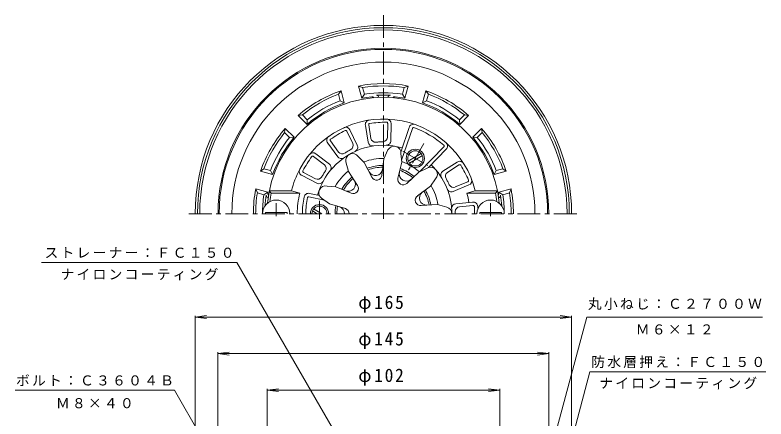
# Model space of a CAD drawing. Units: millimetres, scale not verified. Extents: x -192 to 148, y -231 to 261.
# Drawn here: x -192.4 to 136.8, y 83.9 to 260.8 of the extents above; entities that cross this region are included whole.
import ezdxf

# ---------------------------------------------------------------- set-up
doc = ezdxf.new("R2010")
doc.units = ezdxf.units.MM
doc.header["$LTSCALE"] = 2
doc.linetypes.add('CHAIN1', pattern=[8, 5, -1, 1, -1])
for name, color, linetype, lineweight in [('0-0', 3, 'Continuous', 9), ('0-1', 2, 'Continuous', 9), ('0-2', 6, 'Continuous', 5), ('0-4', 7, 'Continuous', 9), ('0-5', 7, 'Continuous', 9)]:
    doc.layers.add(name, color=color, linetype=linetype, lineweight=lineweight)
doc.styles.add('ＭＳ ゴシック', font='')
doc.styles.get('ＭＳ ゴシック').set_extended_font_data('MS Gothic')

msp = doc.modelspace()

# ---------------------------------------------------------------- linework, layer by layer
at = {"layer": '0-0', "linetype": 'CHAIN1'}
for p, q in [((-30.886, 260.831), (-30.886, 171.473)), ((-116.135, 173.778), (55.302, 173.778))]:
    msp.add_line(p, q, dxfattribs=at)
at = {"layer": '0-0'}
for radius in [82.5, 81.5, 80.5]:
    msp.add_arc((-30.886, 173.778), radius, 0, 180, dxfattribs=at)
at = {"layer": '0-1'}
for p, q in [((-50.623, 226.184), (-49.467, 227.664)), ((-48.039, 222.337), (-49.467, 227.664)), ((-40.312, 224.408), (-41.739, 229.735)), ((-39.998, 229.032), (-41.739, 229.735)), ((-39.217, 226.119), (-39.998, 229.032)), ((-22.556, 226.119), (-21.775, 229.032)), ((-21.775, 229.032), (-20.034, 229.735)), ((-21.461, 224.408), (-20.034, 229.735)), ((-13.734, 222.337), (-12.306, 227.664)), ((-11.15, 226.184), (-12.306, 227.664)), ((-49.842, 223.272), (-50.623, 226.184)), ((-39.217, 226.119), (-40.312, 224.408)), ((-21.461, 224.408), (-22.556, 226.119)), ((-11.93, 223.272), (-11.15, 226.184)), ((-48.039, 222.337), (-49.842, 223.272)), ((-11.93, 223.272), (-13.734, 222.337)), ((-66.404, 217.073), (-68.264, 216.812)), ((-64.364, 212.912), (-68.264, 216.812)), ((-64.272, 214.941), (-66.404, 217.073)), ((-64.272, 214.941), (-64.364, 212.912)), ((2.499, 214.941), (4.631, 217.073)), ((2.591, 212.912), (2.499, 214.941)), ((2.591, 212.912), (6.491, 216.812)), ((4.631, 217.073), (6.491, 216.812)), ((-74.182, 209.295), (-73.921, 211.155)), ((-70.021, 207.255), (-73.921, 211.155)), ((8.248, 207.255), (12.148, 211.155)), ((12.409, 209.295), (12.148, 211.155)), ((-72.05, 207.163), (-74.182, 209.295)), ((10.277, 207.163), (12.409, 209.295)), ((-70.021, 207.255), (-72.05, 207.163)), ((10.277, 207.163), (8.248, 207.255)), ((-83.293, 193.514), (-84.773, 192.358)), ((-79.446, 190.93), (-84.773, 192.358)), ((-80.381, 192.734), (-83.293, 193.514)), ((-80.381, 192.734), (-79.446, 190.93)), ((17.673, 190.93), (18.608, 192.734)), ((17.673, 190.93), (23, 192.358)), ((18.608, 192.734), (21.52, 193.514)), ((21.52, 193.514), (23, 192.358)), ((-81.517, 183.203), (-86.844, 184.63)), ((-86.14, 182.889), (-86.844, 184.63)), ((19.744, 183.203), (25.071, 184.63)), ((24.367, 182.889), (25.071, 184.63)), ((-83.228, 182.109), (-86.14, 182.889)), ((-83.228, 182.109), (-81.517, 183.203)), ((21.455, 182.109), (19.744, 183.203)), ((21.455, 182.109), (24.367, 182.889))]:
    msp.add_line(p, q, dxfattribs=at)
at = {"layer": '0-1', "color": 4, "linetype": 'CHAIN1'}
for p, q in [((-13.112, 204.564), (-19.814, 192.956)), ((-22.399, 201.209), (-11.423, 194.872)), ((-58.886, 171.541), (-58.886, 179.451))]:
    msp.add_line(p, q, dxfattribs=at)
at = {"layer": '0-1', "color": 4}
for p, q in [((-19.982, 196.817), (-14.291, 200.102)), ((-19.482, 195.95), (-13.791, 199.236)), ((-59.886, 173.778), (-61.982, 174.988)), ((-57.886, 173.778), (-61.482, 175.853))]:
    msp.add_line(p, q, dxfattribs=at)
for radius in [4, 3.324]:
    msp.add_circle((-16.887, 198.026), radius, dxfattribs=at)
at = {"layer": '0-1'}
for centre, radius, start, end in [((-30.886, 173.778), 72.5, 0, 180), ((-30.886, 173.778), 72, 0, 180), ((-30.886, 173.778), 66.441, 0, 180), ((-30.886, 173.778), 57, 79.02406, 100.97594), ((-30.886, 173.778), 57, 109.02406, 130.97594), ((-30.886, 173.778), 56, 80.63637, 99.36365), ((-30.886, 173.778), 57, 49.02406, 70.97594), ((-30.886, 173.778), 56, 110.63637, 129.36365), ((-30.886, 173.778), 51.5, 95.68213, 100.54533), ((-30.886, 173.778), 53, 80.95651, 99.04347), ((-35.886, 224.03), 1, 35.18959, 95.68202), ((-30.886, 173.778), 51.969, 86.62567, 93.37433), ((-33.886, 224.659), 1, 0, 93.37471), ((-27.886, 224.659), 1, 86.62529, 175.42302), ((-25.886, 224.03), 1, 84.31798, 144.81041), ((-30.886, 173.778), 51.5, 79.45464, 84.31787), ((-30.886, 173.778), 56, 50.63637, 69.36365), ((-30.886, 173.778), 51.5, 109.45464, 130.54533), ((-30.886, 173.778), 53, 110.95651, 129.04347), ((-30.886, 173.778), 51.5, 49.45464, 70.54533), ((-30.886, 173.778), 53, 50.95651, 69.04347), ((-30.886, 173.778), 57, 139.02406, 160.97594), ((-30.886, 173.778), 57, 19.02406, 40.97594), ((-30.886, 173.778), 56, 140.63637, 159.36365), ((-30.886, 173.778), 56, 20.63637, 39.36365), ((-30.886, 173.778), 53, 140.95651, 159.04347), ((-30.886, 173.778), 51.5, 139.45464, 160.54533), ((-30.886, 173.778), 51.5, 19.45464, 40.54533), ((-30.886, 173.778), 53, 20.95651, 39.04347), ((-30.886, 173.778), 57, 169.02405, 179.99998), ((-30.886, 173.778), 57, 0, 10.97594), ((-30.886, 173.778), 56, 170.63634, 179.99998), ((-30.886, 173.778), 53, 170.95651, 179.99998), ((-30.886, 173.778), 51.969, 170.96971, 176.10098), ((-81.224, 181.778), 1, 170.97121, 259.76991), ((-80.578, 182.778), 1, 169.7332, 230.2282), ((-30.886, 173.778), 51.5, 169.45467, 169.73407), ((18.805, 182.778), 1, 309.7718, 10.2668), ((19.451, 181.778), 1, 280.23219, 9.02879), ((-30.886, 173.778), 51.5, 10.26593, 10.54533), ((-30.886, 173.778), 51.969, 3.89894, 9.03029), ((-30.886, 173.778), 53, 0, 9.04347), ((-30.886, 173.778), 56, 0, 9.36365)]:
    msp.add_arc(centre, radius, start, end, dxfattribs=at)
at = {"layer": '0-1', "color": 4}
for radius in [4, 3.324]:
    msp.add_arc((-58.886, 173.778), radius, 0, 180, dxfattribs=at)
at = {"layer": '0-2'}
for p, q in [((-37.582, 205.101), (-38.784, 212.376)), ((-36.338, 206.77), (-37.315, 212.684)), ((-29.115, 207.301), (-29.012, 213.293)), ((-27.641, 205.719), (-27.514, 213.204)), ((-23.274, 200.816), (-19.629, 211.533)), ((-22.918, 197.204), (-18.188, 211.111)), ((-44.348, 204.53), (-46.946, 209.931)), ((-42.322, 203.778), (-45.567, 210.524)), ((-50.928, 198.764), (-55.267, 204.726)), ((-50.565, 200.815), (-54.092, 205.66)), ((-30.716, 197.777), (-28.882, 201.708)), ((-14.976, 192.217), (-4.398, 203.05)), ((-11.13, 194.01), (-3.325, 202.002)), ((-56.718, 195.218), (-61.464, 198.878)), ((-54.57, 195.455), (-60.497, 200.027)), ((-39.255, 196.271), (-41.946, 198.905)), ((-30.716, 197.777), (-31.582, 190.567)), ((-22.838, 196.388), (-23.207, 200.135)), ((-46.183, 192.271), (-47.304, 196.462)), ((-39.255, 196.271), (-35.975, 189.792)), ((-22.838, 196.388), (-24.49, 189.316)), ((-4.81, 192.38), (1.386, 196.376)), ((-2.784, 191.902), (2.253, 195.15)), ((-60.606, 189.107), (-65.933, 191.854)), ((-46.183, 192.271), (-42.211, 186.191)), ((-15.33, 192.053), (-20.627, 187.086)), ((-15.33, 192.053), (-11.398, 193.885)), ((-60.01, 187.112), (-66.564, 190.492)), ((-10.187, 185.924), (-8.061, 189.032)), ((0.576, 185.486), (6.115, 187.775)), ((-51.756, 185.63), (-55.51, 185.918)), ((-51.756, 185.63), (-45.078, 182.775)), ((-10.187, 185.924), (-15.999, 181.57)), ((-0.29, 183.505), (6.629, 186.364)), ((-80.896, 183.778), (-80.07, 182.778)), ((-71.164, 183.778), (-80.896, 183.778)), ((-67.518, 182.778), (-80.07, 182.778)), ((-71.164, 183.778), (-67.518, 182.778)), ((-56.682, 179.648), (-63.548, 181.21)), ((-58.958, 181.704), (-63.215, 182.672)), ((9.391, 183.778), (5.745, 182.778)), ((5.745, 182.778), (18.297, 182.778)), ((9.391, 183.778), (19.124, 183.778)), ((19.124, 183.778), (18.297, 182.778)), ((-54.492, 178.113), (-58.044, 180.602)), ((-54.492, 178.113), (-47.541, 176.008)), ((-7.222, 177.778), (-14.473, 177.378)), ((-7.222, 177.778), (-3.032, 176.653)), ((0.843, 178.161), (8.187, 178.827)), ((2.417, 176.797), (8.386, 177.339)), ((-73.136, 174.378), (-73.136, 173.778)), ((11.363, 174.378), (11.363, 173.778))]:
    msp.add_line(p, q, dxfattribs=at)
at = {"layer": '0-2', "linetype": 'CHAIN1'}
for p, q in [((-77.886, 178.385), (-77.886, 172.749)), ((16.113, 178.385), (16.113, 172.749))]:
    msp.add_line(p, q, dxfattribs=at)
at = {"layer": '0-2'}
for points in [[(-73.136, 174.378), (-82.636, 174.378), (-82.636, 173.778)], [(11.363, 174.378), (20.864, 174.378), (20.864, 173.778)]]:
    msp.add_lwpolyline(points, dxfattribs=at)
for centre, radius, start, end in [((-30.886, 173.778), 51, 5.23544, 174.76456), ((-30.886, 173.778), 41.5, 13.94345, 151.99609), ((-36.832, 212.828), 2, 98.77922, 193.02014), ((-29.513, 213.254), 2, 358.57576, 88.00774), ((-47.376, 209.671), 2, 25.24243, 114.67441), ((-36.836, 212.827), 0.5, 98.66284, 196.66641), ((-30.886, 173.778), 40, 93.33945, 98.66273), ((-29.687, 173.866), 40, 89.73949, 95.06277), ((-29.507, 213.365), 0.5, 351.73672, 89.7403), ((-17.695, 211.01), 2, 70.61256, 164.85349), ((-17.698, 211.011), 0.5, 70.49619, 168.49976), ((-30.886, 173.778), 40, 48.58307, 70.49591), ((-53.725, 206.006), 2, 125.44589, 219.68681), ((-30.886, 173.778), 40, 120.00612, 125.32941), ((-29.854, 174.395), 40, 116.40616, 121.72945), ((-47.421, 209.774), 0.5, 18.4034, 116.40697), ((-53.728, 206.003), 0.5, 125.32951, 223.33308), ((-46.151, 203.664), 2, 299.10916, 25.68629), ((-35.609, 205.427), 2, 189.38228, 278.48683), ((-34.364, 207.096), 2, 189.38228, 275.95941), ((-30.886, 173.778), 31.5, 93.1069, 95.95947), ((-29.687, 173.866), 31.5, 92.44275, 95.29532), ((-31.114, 207.335), 2, 272.44249, 359.01962), ((-29.641, 205.753), 2, 267.76982, 359.01996), ((-4.756, 203.399), 2, 315.68094, 48.58325), ((-30.886, 173.778), 30, 74.08115, 137.7767), ((-48.948, 201.992), 2, 216.04895, 302.62608), ((-30.886, 173.778), 31.5, 119.77357, 122.62614), ((-29.854, 174.395), 31.5, 119.10942, 121.96199), ((-44.124, 202.911), 2, 294.43649, 25.68663), ((-26.198, 200.367), 3, 355.56062, 153.46123), ((-4.756, 203.399), 0.5, 315.68094, 48.58325), ((-30.241, 174.793), 40, 143.07283, 148.39612), ((-61.731, 198.453), 2, 51.9091, 141.34108), ((-61.817, 198.524), 0.5, 45.07007, 143.07364), ((-49.311, 199.941), 2, 216.04895, 305.1535), ((-44.386, 197.16), 3, 35.56062, 193.46123), ((-30.886, 173.778), 24.24, 89.59406, 110.40605), ((-30.886, 173.778), 40, 146.67279, 151.99608), ((-57.94, 193.634), 2, 325.77583, 52.35297), ((-55.791, 193.871), 2, 321.10316, 52.3533), ((-30.886, 173.778), 21.15, 90.46648, 109.53362), ((-30.886, 173.778), 24.24, 49.59373, 70.40581), ((-30.886, 173.778), 30, 0, 45.68077), ((2.577, 194.764), 2, 32.21632, 126.45724), ((2.575, 194.768), 0.5, 32.09995, 130.10352), ((-30.886, 173.778), 40, 26.77655, 32.09984), ((-30.886, 173.778), 41.5, 151.99609, 166.05655), ((-65.76, 192.328), 2, 152.11256, 246.35349), ((-65.762, 192.324), 0.5, 151.99619, 249.99976), ((-30.886, 173.778), 30, 137.7767, 157.44492), ((-30.886, 173.778), 31.5, 146.44025, 149.29282), ((-30.241, 174.793), 31.5, 145.77609, 148.62866), ((-30.886, 173.778), 24.24, 129.59422, 150.40596), ((-30.886, 173.778), 20.38, 90.74443, 109.25571), ((-34.385, 193.618), 3.146, 206.84773, 353.15253), ((-20.813, 191.225), 3.147, 166.84723, 313.1524), ((-30.886, 173.778), 20.38, 50.74408, 69.25545), ((-30.886, 173.778), 21.15, 50.46611, 69.53334), ((-10.203, 191.133), 3, 315.56062, 113.46123), ((-3.726, 190.699), 2, 122.81938, 211.92393), ((-1.7, 190.221), 2, 122.81938, 209.39651), ((-30.328, 172.712), 40, 23.17659, 28.49988), ((-59.689, 190.884), 2, 242.71562, 329.29276), ((-59.094, 188.889), 2, 242.71562, 331.82018), ((-30.886, 173.778), 21.15, 130.46671, 149.53346), ((-30.886, 173.778), 20.38, 130.74463, 149.25557), ((-46.319, 186.728), 3.146, 246.84773, 33.15253), ((-33.896, 190.844), 2.33, 206.84775, 353.15242), ((-22.221, 188.786), 2.33, 166.85048, 313.15239), ((-30.886, 173.778), 31.5, 26.54401, 29.39658), ((-30.328, 172.712), 31.5, 25.87985, 28.73242), ((5.984, 188.258), 0.5, 285.17383, 23.1774), ((5.879, 188.219), 2, 292.01286, 21.44484), ((-30.886, 173.778), 30, 157.44492, 164.23296), ((-56.258, 183.012), 3, 75.56062, 233.46123), ((-44.162, 184.917), 2.33, 246.84775, 33.15242), ((-30.886, 173.778), 24.24, 9.59354, 30.40552), ((-1.054, 185.353), 2, 201.20692, 292.45706), ((-0.188, 187.334), 2, 205.87959, 292.45673), ((-30.886, 173.778), 50, 169.63023, 173.85565), ((-32.383, 173.778), 36.27, 165.63258, 180), ((-30.886, 173.778), 35.5, 168.03593, 180), ((-63.659, 180.722), 2, 77.18056, 168.0361), ((-63.659, 180.722), 0.5, 77.18056, 168.0361), ((-14.601, 179.705), 2.33, 121.96426, 278.03435), ((-11.955, 180.668), 3.146, 126.84755, 273.15254), ((-30.886, 173.778), 20.38, 10.74391, 29.25508), ((-30.886, 173.778), 21.15, 10.46599, 29.53299), ((-29.39, 173.778), 36.27, 7.76474, 14.36742), ((-30.886, 173.778), 50, 6.14435, 10.36977), ((-77.886, 173.778), 6, 0, 180), ((-30.886, 173.778), 34, 168.03592, 180), ((1.024, 176.169), 2, 95.18117, 184.28572), ((8.494, 176.846), 2, 4.57811, 98.81903), ((16.113, 173.778), 6, 0, 180), ((-30.886, 173.778), 21.15, 170.46655, 180), ((-30.886, 173.778), 20.38, 170.74452, 180), ((-51.033, 173.778), 3.146, 0, 73.15253), ((-48.217, 173.778), 2.33, 0, 73.15239), ((-3.886, 173.778), 3, 0.00378, 73.46123), ((2.598, 174.806), 2, 95.18117, 181.7583), ((-30.886, 173.778), 31.5, 0.00018, 1.75836), ((8.494, 176.85), 0.5, 4.46173, 102.4653), ((-30.886, 173.778), 40, 0.00014, 4.46162), ((-30.886, 173.778), 41.5, 3.11127, 4.46153)]:
    msp.add_arc(centre, radius, start, end, dxfattribs=at)
at = {"layer": '0-4'}
for p, q in [((-113.386, 128.472), (-108.429, 129.125)), ((-113.386, -31.385), (-113.386, 129.072)), ((-113.386, 128.472), (51.614, 128.472)), ((-113.386, 128.472), (-108.429, 127.819)), ((51.614, 128.472), (46.656, 129.125)), ((51.614, 128.472), (46.656, 127.819)), ((51.614, -31.385), (51.614, 129.072)), ((-103.387, 112.472), (-98.429, 113.124)), ((-103.387, -25.528), (-103.387, 113.072)), ((-103.387, 112.472), (41.613, 112.472)), ((-103.387, 112.472), (-98.429, 111.819)), ((41.613, 112.472), (36.656, 113.124)), ((41.613, 112.472), (36.656, 111.819)), ((41.613, -25.528), (41.613, 113.072)), ((-81.886, 96.472), (-76.929, 97.124)), ((-81.886, -19.528), (-81.886, 97.072)), ((-81.886, 96.472), (20.114, 96.472)), ((-81.886, 96.472), (-76.929, 95.819)), ((20.114, 96.472), (15.156, 97.124)), ((20.114, 96.472), (15.156, 95.819)), ((20.114, -19.528), (20.114, 97.072))]:
    msp.add_line(p, q, dxfattribs=at)
at = {"layer": '0-5'}
for p, q in [((-180.688, 152.472), (-95.102, 152.472)), ((-49.006, 72.631), (-95.102, 152.472)), ((18.702, -19.269), (58.289, 128.472)), ((58.289, 128.472), (135.284, 128.472)), ((25.114, -24.528), (59.679, 104.472)), ((59.679, 104.472), (136.82, 104.472)), ((-122.46, 96.472), (-192.363, 96.472)), ((-62.21, -7.885), (-122.46, 96.472))]:
    msp.add_line(p, q, dxfattribs=at)

# ---------------------------------------------------------------- texts
at = {"layer": '0-4', "color": 2, "char_height": 5.865, "attachment_point": 7, "style": 'ＭＳ ゴシック'}
for s, insert in [('\\T1.21;\\W0.95;φ165', (-41.886, 130.472)), ('\\T1.21;\\W0.95;φ145', (-41.886, 114.472)), ('\\T1.21;\\W0.95;φ102', (-41.886, 98.472))]:
    msp.add_mtext(s, dxfattribs=dict(at, insert=insert))
at = {"layer": '0-5', "char_height": 4.399, "attachment_point": 7, "style": 'ＭＳ ゴシック'}
for s, insert in [('\\T1.17;ストレーナー：ＦＣ１５０', (-179.395, 154.264)), ('\\T1.17;ナイロンコーティング', (-172.395, 144.568)), ('\\T1.17;丸小ねじ：Ｃ２７００Ｗ', (58.786, 131.625)), ('\\T1.17;Ｍ６×１２', (79.786, 120.806)), ('\\T1.17;防水層押え：ＦＣ１５０', (60.249, 106.152)), ('\\T1.17;ボルト：Ｃ３６０４Ｂ', (-191.911, 98.284)), ('\\T1.17;ナイロンコーティング', (63.749, 96.885)), ('\\T1.17;Ｍ８×４０', (-174.411, 88.505))]:
    msp.add_mtext(s, dxfattribs=dict(at, insert=insert))

doc.saveas('drawing.dxf')
